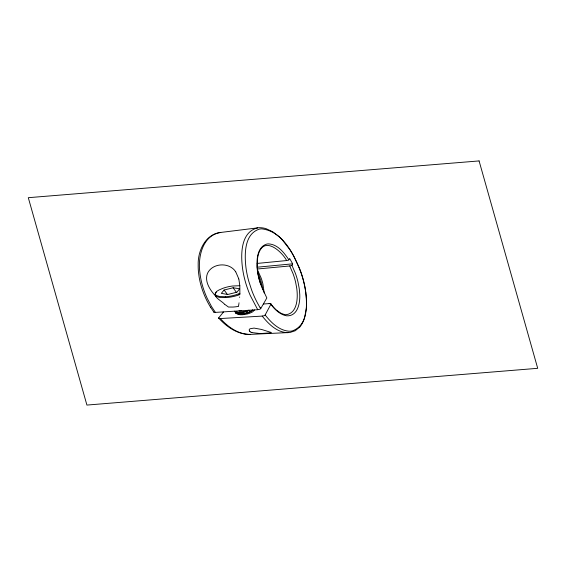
<?xml version="1.0" encoding="UTF-8"?>
<svg xmlns="http://www.w3.org/2000/svg" width="566" height="566" viewBox="0 0 566 566"><rect width="100%" height="100%" fill="white"/><g stroke="black" fill="none" stroke-linecap="round" stroke-linejoin="round"><path stroke-width="0.85" d="M239.871 293.577L239.828 285.971L238.944 279.646M239.85 293.987L239.828 294.405M239.651 296.973L239.616 297.405M239.029 302.838L238.944 303.475M257.629 257.671L257.212 266.275A160.581 95.067 1.6 0 0 257.643 271.114L257.99 273.413A192.122 113.738 1.6 0 0 261.86 287.443L266.763 297.815A0.849 0.502 1.6 0 1 266.742 298.133L260.728 308.576L260.19 307.713M238.845 304.168L238.555 305.916M304.487 318.163L306.348 308.35A170.854 101.144 1.6 0 0 306.539 304.671L306.539 301.643A236.015 139.724 1.6 0 0 305.767 292.205M270.873 304.02A0.906 0.538 1.6 0 1 270.852 304.345L265.15 314.965C271.086 322.493 278.797 330.311 288.872 331.202A8.235 4.875 1.6 0 0 292.212 330.954C308.491 325.259 307.324 303.765 305.357 289.792A279.597 165.527 1.6 0 0 301.098 272.932C294.143 254.863 283.212 231.466 261.796 228.862A8.646 5.115 1.6 0 0 259.263 229.159C243.868 234.083 244.462 255.372 246.019 268.058A263.855 156.202 1.6 0 0 248.899 281.649L251.488 289.601A235.682 139.526 1.6 0 0 260.141 307.727M289.714 265.871A3.014 1.783 1.6 0 0 291.971 265.27L292.636 263.834L289.629 258.45L288.851 259.808C284.153 252.726 277.75 244.3 268.496 243.896A5.844 3.46 1.6 0 0 266.749 244.095C257.565 246.826 256.695 258.57 257.035 266.501A165.541 98.003 1.6 0 0 257.728 272.847L257.969 274.255A162.032 95.923 1.6 0 0 260.777 284.465M271.107 332.815L260.282 333.572L251.955 332.582M218.844 317.71L223.039 312.545M223.202 311.901L223.273 312.418M224.115 290.018L221.313 293.372L227.758 294.49L237.055 292.148L239.602 288.78L233.114 287.769L224.115 290.018L227.405 294.426M299.725 327.084L295.19 330.763L289.912 332.497L250.554 334.379C238.583 334.697 228.077 327.028 220.365 318.545L262.214 316.097C268.617 324.077 277.177 332.666 288.129 332.674M239.814 285.71L232.322 286.028A32.715 19.371 1.6 0 0 222.983 288.285C220.238 289.615 214.882 290.825 215.483 294.61A3.927 2.321 1.6 0 0 216.276 295.445M216.191 292.028C211.691 296.598 221.738 300.829 224.476 304.133M252.783 310.026L252.118 310.621A13.931 8.249 1.6 0 1 248.764 312.397M235.336 311.908L238.406 312.496L242.743 312.177A18.812 11.136 1.6 0 0 247.236 311.017L249.033 310.26M248.913 310.317L248.969 310.288A12.247 7.252 1.6 0 1 247.568 310.989L246.939 311.236A14.978 8.865 1.6 0 1 243.437 312.177L242.036 312.375A10.478 6.205 1.6 0 1 240.557 312.446M248.382 310.302L247.094 310.819A18.728 11.087 1.6 0 1 242.602 311.986L238.265 312.298L235.187 311.717A2.83 1.677 1.6 0 1 234.416 311.187L234.48 311.279A2.667 1.578 1.6 0 0 235.265 311.873A2.681 1.585 1.6 0 0 235.484 312.616L235.633 312.807A2.49 1.472 1.6 0 0 235.838 313.026L235.852 313.04A3.092 1.832 1.6 0 0 236.489 313.444L239.567 314.031L243.889 313.727A18.621 11.023 1.6 0 0 248.778 312.411M239.871 293.464L238.3 294.079M238.47 306.369L237.642 306.517A28.052 16.605 1.6 0 1 232.909 307.055L228.459 307.041L224.702 304.31M241.654 310.727L240.939 310.819A9.516 5.639 1.6 0 1 238.972 310.904M220.747 232.449C202.55 235.081 197.633 257.19 199.904 272.621A211.55 125.242 1.6 0 0 203.279 288.285A218.54 129.381 1.6 0 0 207.354 298.636L211.599 306.659L215.398 312.397L257.728 309.708L250.243 295.445A279.25 165.322 1.6 0 1 245.708 282.915A271.213 160.56 1.6 0 1 242.573 268.567C240.684 254.622 240.529 231.947 257.686 227.872L220.747 232.449C205.394 234.013 197.725 250.993 198.192 264.846A179.351 106.182 1.6 0 0 198.51 272.402L199.112 276.937A214.62 127.06 1.6 0 0 203.817 293.768A190.431 112.74 1.6 0 0 210.524 307.161M257.162 263.431L286.644 260.551C282.625 252.761 267.378 238.173 260.36 249.719A31.321 18.544 1.6 0 0 260.141 250.087L259.313 251.714A64.524 38.198 1.6 0 0 257.679 257.671M257.261 267.194L292.636 263.834M257.403 268.999L289.714 265.97L293.054 273.668A194.067 114.891 1.6 0 1 295.615 282.215L296.697 288.002A155.678 92.166 1.6 0 1 297.129 292.226C297.716 300.419 296.421 313.316 286.24 314.668A4.457 2.639 1.6 0 1 284.238 314.491L280.842 313.189L276.894 310.465M263.367 303.999L269.062 303.617M225.388 296.733L219.643 296.534L216.276 295.445M241.88 313.981L242.198 313.974A10.223 6.056 1.6 0 0 243.175 313.911L244.576 313.72A14.758 8.738 1.6 0 0 248.064 312.779L248.686 312.531A12.367 7.323 1.6 0 0 249.939 311.916M251.863 332.546L250.738 332.065M270.626 332.306L261.492 329.44L254.049 328.089L249.931 328.775L249.153 329.829L249.507 331.075M215.908 296.407L220.393 297.596L226.584 297.582A34.356 20.341 1.6 0 0 239.786 294.589M218.823 318.233C225.452 325.521 233.864 331.796 243.684 333.827A17.787 10.528 1.6 0 0 248.474 334.4A15.664 9.275 1.6 0 0 250.554 334.379M214.755 295.148C209.745 289.459 204.446 281.373 207.432 273.491C212.165 262.957 228.989 261.938 235.406 271.369M270.859 304.345C274.878 309.503 279.993 314.767 286.743 315.828C298.508 316.38 300.525 301.303 299.605 292.452A164.543 97.409 1.6 0 0 299.145 288.073L297.999 282.066A204.496 121.06 1.6 0 0 295.339 273.201L291.886 265.228M235.421 271.39L235.711 271.8M233.114 287.769L236.397 292.318M213.828 312.064L210.538 307.161M235.781 271.913L238.718 278.705M257.495 269.89L261.124 278.019A150.407 89.039 1.6 0 1 262.886 283.941L264.209 292.955M238.774 278.911L238.866 279.314M305.774 292.205L305.463 290.068A272.755 161.473 1.6 0 0 299.421 268.135L293.825 256.2A202.642 119.971 1.6 0 0 290.025 249.832L281.967 239.489A85.813 50.798 1.6 0 0 279.3 236.85L272.692 231.756L266.225 228.742A13.351 7.903 1.6 0 0 257.657 227.758M269.119 303.701A1.79 1.061 1.6 0 1 270.944 303.907M299.732 327.084A41.113 24.338 1.6 0 0 301.728 324.325A67.984 40.25 1.6 0 0 304.444 318.156M215.335 312.305A1.5 0.891 1.6 0 1 213.771 312.149M260.799 308.604A3.679 2.179 1.6 0 1 257.728 309.595M257.983 273.413A145.759 86.294 1.6 0 1 262.652 289.318M276.824 310.493A66.116 39.139 1.6 0 1 270.909 303.963M254.403 309.92A4.839 2.865 1.6 0 1 254.184 310.394L252.57 311.901L249.592 313.295A18.883 11.179 1.6 0 1 247.413 313.974C243.79 314.654 239.177 315.736 236.022 313.309A2.95 1.748 1.6 0 1 235.852 313.04M288.929 259.851A3.163 1.868 1.6 0 1 286.644 260.445M250.575 331.966A5.08 3.007 1.6 0 1 250.144 331.683L250.052 331.619A4.641 2.745 1.6 0 1 249.549 331.131M270.619 332.313A2.016 1.196 1.6 0 1 271.107 332.624M218.731 318.071A0.962 0.573 1.6 0 1 218.872 317.724M265.213 314.993A3.516 2.08 1.6 0 1 262.207 315.991M220.315 318.474A1.5 0.884 1.6 0 1 218.957 318.375M235.491 312.616A2.802 1.656 1.6 0 0 236.347 313.253L239.425 313.84L243.748 313.536A18.678 11.058 1.6 0 0 248.637 312.213A13.273 7.86 1.6 0 0 252.457 310.062M238.222 294.016A31.689 18.763 1.6 0 1 225.395 296.768M479.084 160.928L28.3 197.69L86.916 405.072L537.7 368.31L479.084 160.928"/></g></svg>
